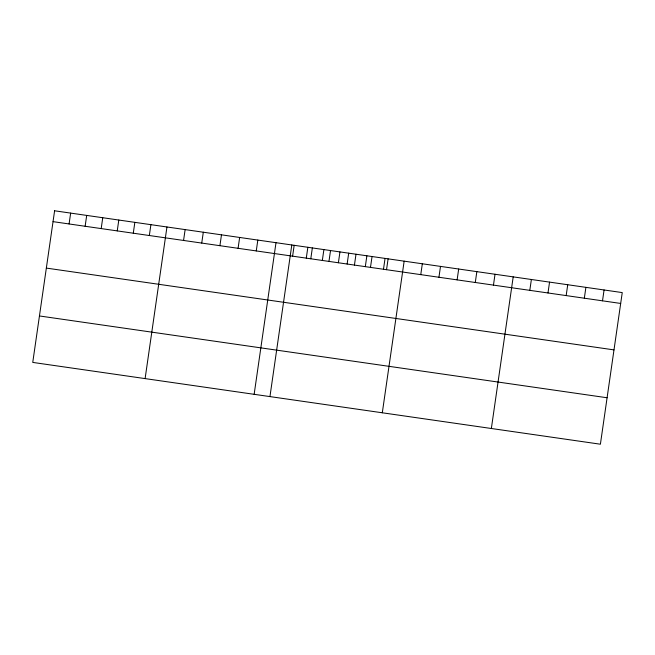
<?xml version="1.0" encoding="UTF-8"?>
<svg xmlns="http://www.w3.org/2000/svg" width="655" height="655" viewBox="0 0 655 655"><rect width="100%" height="100%" fill="white"/><g stroke="black" fill="none" stroke-linecap="round" stroke-linejoin="round"><path stroke-width="0.98" d="M69.086 223.953L70.65 213.104M85.134 226.27L86.697 215.413M101.189 228.579L102.753 217.73M117.237 230.896L118.801 220.039M133.284 233.205L134.848 222.356M149.34 235.522L150.904 224.665M145.107 378.598L166.951 226.982M183.564 240.451L185.128 229.602M201.74 243.07L203.304 232.222M219.916 245.69L221.48 234.834M238.084 248.31L239.648 237.454M256.261 250.93L257.824 240.074M254.148 394.318L276.001 242.694M269.95 396.594L291.802 244.97M292.613 256.162L294.177 245.314M306.286 258.135L307.85 247.287M310.789 258.782L312.353 247.934M322.334 260.453L323.898 249.596M328.966 261.402L330.529 250.554M338.389 262.761L339.953 251.913M347.134 264.022L348.697 253.174M354.437 265.078L356.001 254.222M365.31 266.642L366.874 255.794M370.484 267.387L372.048 256.539M383.486 269.262L385.05 258.406M386.54 269.704L388.104 258.848M382.307 412.781L404.151 261.165M420.764 274.633L422.328 263.777M438.94 277.253L440.504 266.397M457.116 279.873L458.68 269.017M475.284 282.493L476.848 271.637M493.461 285.105L495.024 274.257M491.356 428.493L513.201 276.877M529.813 290.345L531.377 279.497M547.989 292.965L549.553 282.117M566.166 295.585L567.729 284.737M584.334 298.205L585.898 287.349M602.51 300.825L604.074 289.969M53.039 221.644L620.686 303.445M46.341 268.091L613.989 349.893M39.447 315.956L607.095 397.757M54.602 210.787L32.75 362.411L600.398 444.213L622.25 292.589L54.602 210.787"/></g></svg>
